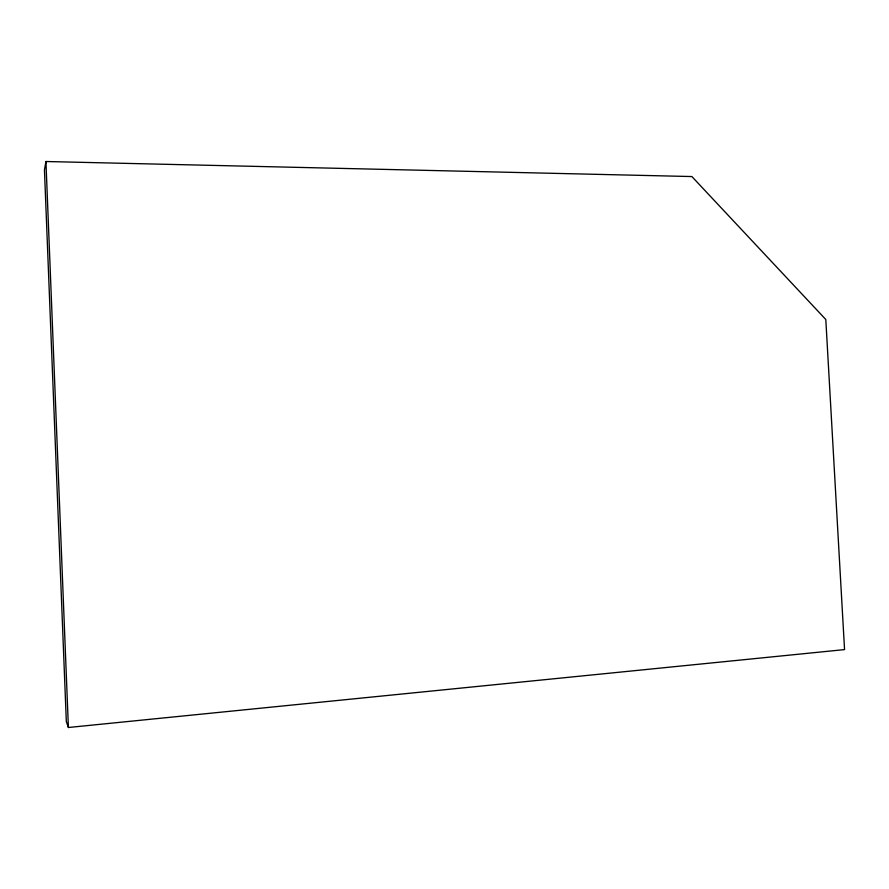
<?xml version="1.0" encoding="UTF-8"?>
<svg xmlns="http://www.w3.org/2000/svg" width="889" height="889" viewBox="0 0 889 889"><rect width="100%" height="100%" fill="white"/><g stroke="black" fill="none" stroke-linecap="round" stroke-linejoin="round"><path stroke-width="1.33" d="M45.928 161.509L44.45 170.021L66.319 721.535L68.397 727.491L844.55 649.603L825.803 319.507L691.886 176.555L45.928 161.509L68.397 727.491"/></g></svg>
